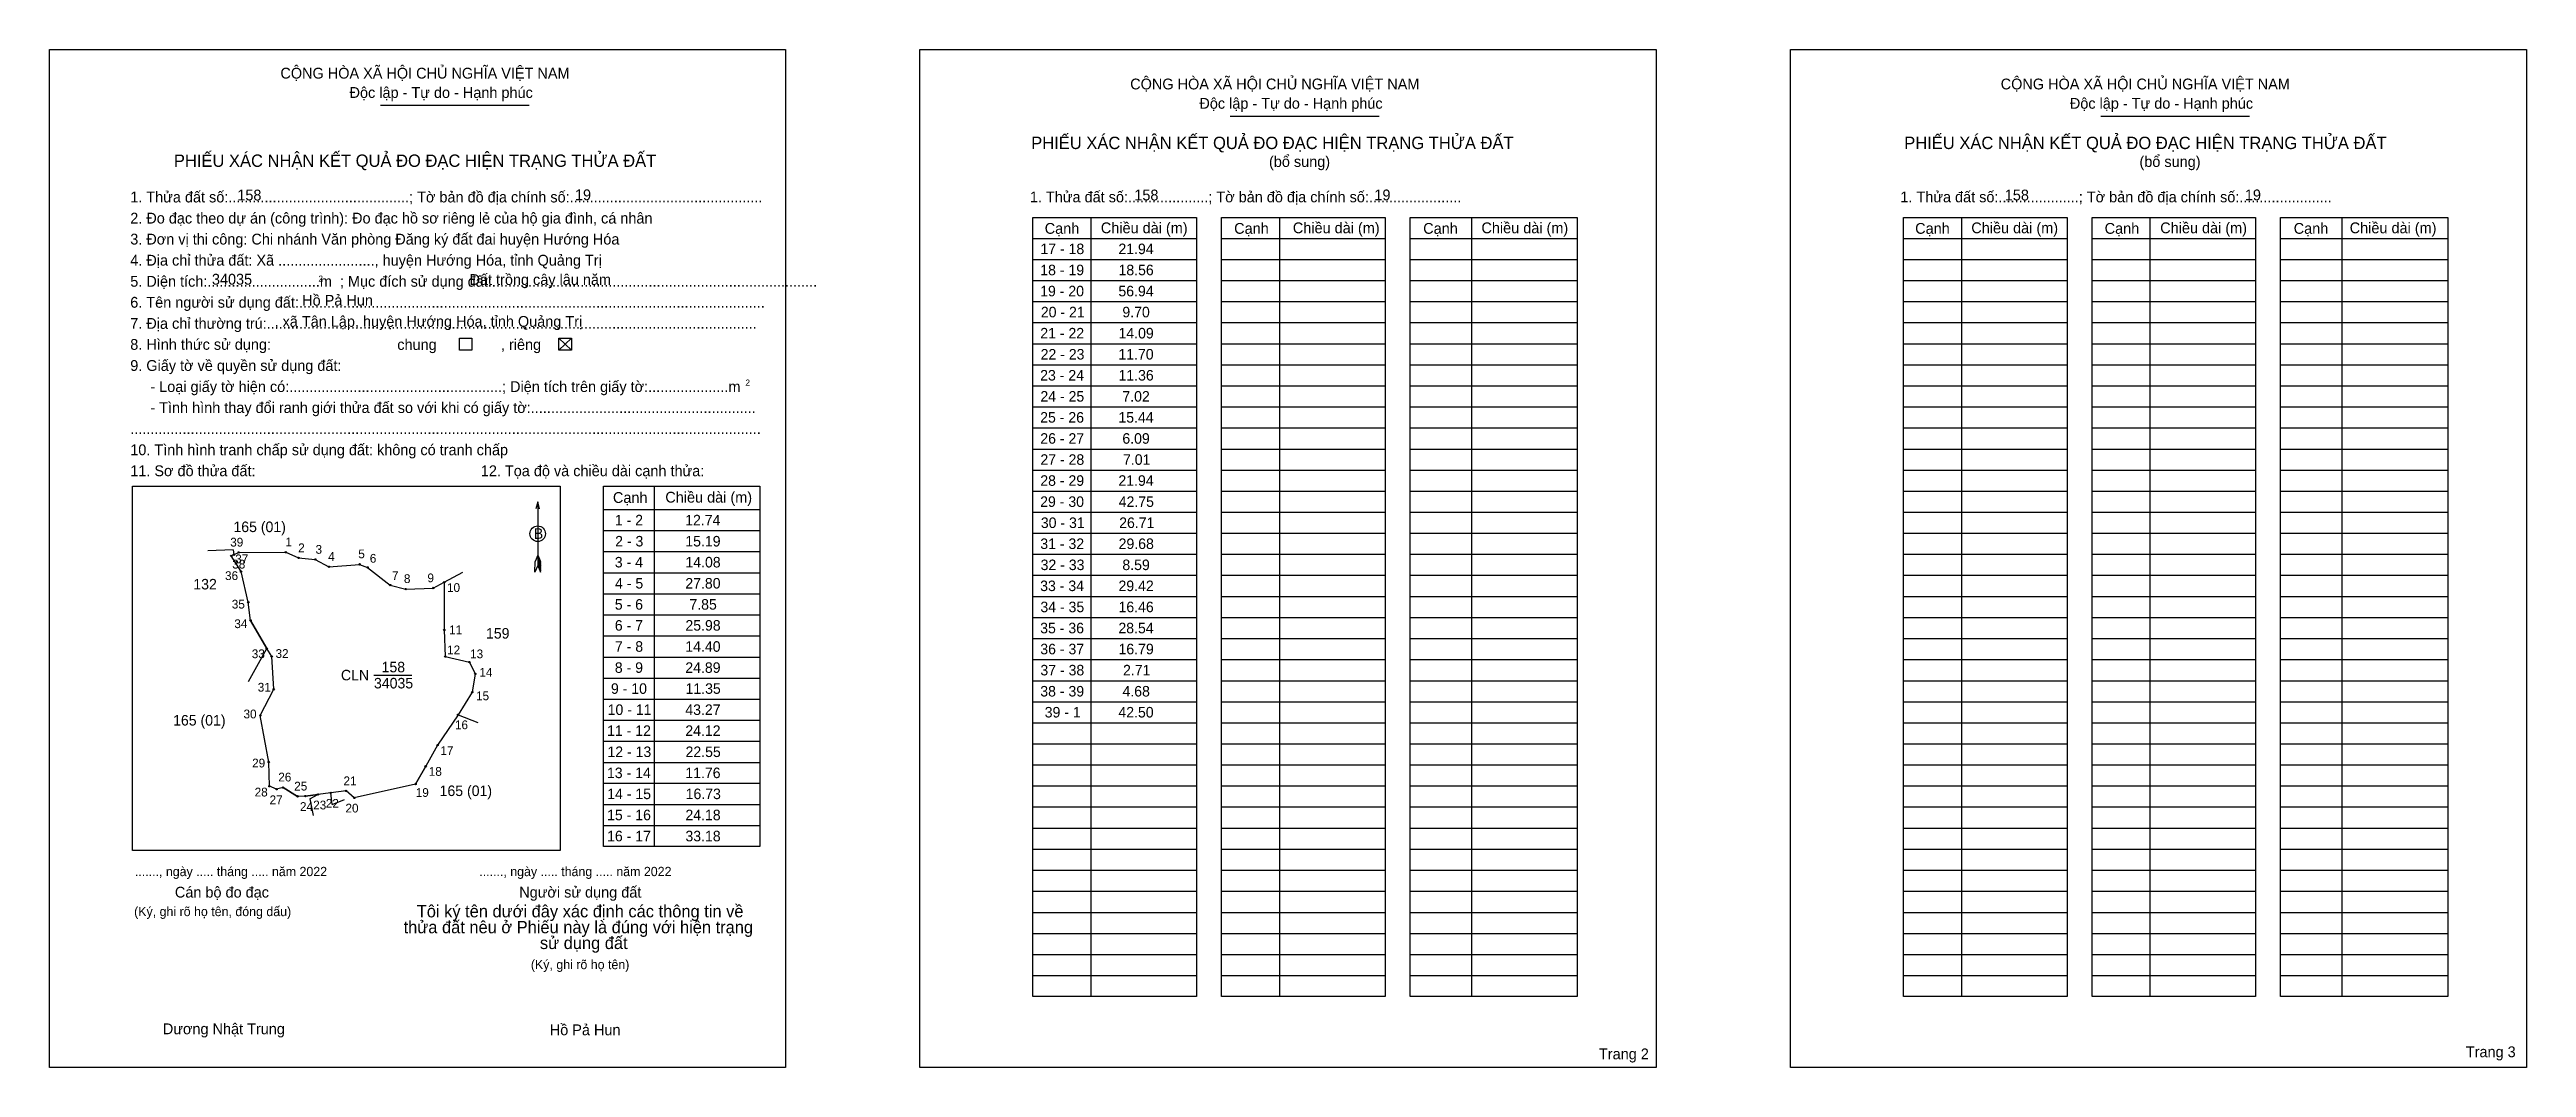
# Model space of a CAD drawing. Extents: x 545170 to 547412, y 1834882 to 1835803.
import ezdxf

# ---------------------------------------------------------------- set-up
doc = ezdxf.new("R2010")
doc.units = 0
for name, color, linetype in [('Level 1', 7, 'Continuous'), ('Level 10', 7, 'Continuous'), ('Level 11', 7, 'Continuous'), ('Level 13', 7, 'Continuous'), ('Level 2', 7, 'Continuous'), ('Level 25', 7, 'Continuous'), ('Level 27', 7, 'Continuous'), ('Level 36', 7, 'Continuous'), ('Level 48', 7, 'Continuous'), ('Level 50', 7, 'Continuous'), ('Level 52', 7, 'Continuous'), ('Level 55', 7, 'Continuous'), ('Level 6', 7, 'Continuous'), ('Level 9', 7, 'Continuous')]:
    doc.layers.add(name, color=color, linetype=linetype)

msp = doc.modelspace()

# ---------------------------------------------------------------- linework, layer by layer
at = {"layer": 'Level 1'}
for p, q in [((545170, 1835803), (545170, 1835803)), ((545957.9, 1835803), (545957.9, 1835803)), ((545469.6, 1835752.6), (545604.3, 1835752.6)), ((546238.8, 1835742.7), (546373.5, 1835742.7)), ((547026.7, 1835742.7), (547161.4, 1835742.7)), ((546112.6, 1835651.1), (546112.6, 1834945.8)), ((546283.3, 1835651.1), (546283.3, 1834945.8)), ((546457.1, 1835651.1), (546457.1, 1834945.8)), ((546900.5, 1835651.1), (546900.5, 1834945.8)), ((547071.2, 1835651.1), (547071.2, 1834945.8)), ((547245, 1835651.1), (547245, 1834945.8)), ((546060.2, 1835632.1), (546208.3, 1835632.1)), ((546230.9, 1835632.1), (546378.9, 1835632.1)), ((546401.5, 1835632.1), (546552.8, 1835632.1)), ((546848.1, 1835632.1), (546996.2, 1835632.1)), ((547018.8, 1835632.1), (547166.8, 1835632.1)), ((547189.4, 1835632.1), (547340.7, 1835632.1)), ((546060.2, 1835613), (546208.3, 1835613)), ((546060.2, 1835593.9), (546208.3, 1835593.9)), ((546230.9, 1835613), (546378.9, 1835613)), ((546230.9, 1835593.9), (546378.9, 1835593.9)), ((546401.5, 1835613), (546552.8, 1835613)), ((546401.5, 1835593.9), (546552.8, 1835593.9)), ((546848.1, 1835613), (546996.2, 1835613)), ((546848.1, 1835593.9), (546996.2, 1835593.9)), ((547018.8, 1835613), (547166.8, 1835613)), ((547018.8, 1835593.9), (547166.8, 1835593.9)), ((547189.4, 1835613), (547340.7, 1835613)), ((547189.4, 1835593.9), (547340.7, 1835593.9)), ((546060.2, 1835574.9), (546208.3, 1835574.9)), ((546230.9, 1835574.9), (546378.9, 1835574.9)), ((546401.5, 1835574.9), (546552.8, 1835574.9)), ((546848.1, 1835574.9), (546996.2, 1835574.9)), ((547018.8, 1835574.9), (547166.8, 1835574.9)), ((547189.4, 1835574.9), (547340.7, 1835574.9)), ((546060.2, 1835555.8), (546208.3, 1835555.8)), ((546230.9, 1835555.8), (546378.9, 1835555.8)), ((546401.5, 1835555.8), (546552.8, 1835555.8)), ((546848.1, 1835555.8), (546996.2, 1835555.8)), ((547018.8, 1835555.8), (547166.8, 1835555.8)), ((547189.4, 1835555.8), (547340.7, 1835555.8)), ((545631, 1835541.7), (545642.4, 1835531)), ((545631, 1835531), (545642.4, 1835541.7)), ((546060.2, 1835536.7), (546208.3, 1835536.7)), ((546230.9, 1835536.7), (546378.9, 1835536.7)), ((546401.5, 1835536.7), (546552.8, 1835536.7)), ((546848.1, 1835536.7), (546996.2, 1835536.7)), ((547018.8, 1835536.7), (547166.8, 1835536.7)), ((547189.4, 1835536.7), (547340.7, 1835536.7)), ((546060.2, 1835517.7), (546208.3, 1835517.7)), ((546230.9, 1835517.7), (546378.9, 1835517.7)), ((546401.5, 1835517.7), (546552.8, 1835517.7)), ((546848.1, 1835517.7), (546996.2, 1835517.7)), ((547018.8, 1835517.7), (547166.8, 1835517.7)), ((547189.4, 1835517.7), (547340.7, 1835517.7)), ((546060.2, 1835498.6), (546208.3, 1835498.6)), ((546230.9, 1835498.6), (546378.9, 1835498.6)), ((546401.5, 1835498.6), (546552.8, 1835498.6)), ((546848.1, 1835498.6), (546996.2, 1835498.6)), ((547018.8, 1835498.6), (547166.8, 1835498.6)), ((547189.4, 1835498.6), (547340.7, 1835498.6)), ((546060.2, 1835479.6), (546208.3, 1835479.6)), ((546060.2, 1835460.5), (546208.3, 1835460.5)), ((546230.9, 1835479.6), (546378.9, 1835479.6)), ((546230.9, 1835460.5), (546378.9, 1835460.5)), ((546401.5, 1835479.6), (546552.8, 1835479.6)), ((546401.5, 1835460.5), (546552.8, 1835460.5)), ((546848.1, 1835479.6), (546996.2, 1835479.6)), ((546848.1, 1835460.5), (546996.2, 1835460.5)), ((547018.8, 1835479.6), (547166.8, 1835479.6)), ((547018.8, 1835460.5), (547166.8, 1835460.5)), ((547189.4, 1835479.6), (547340.7, 1835479.6)), ((547189.4, 1835460.5), (547340.7, 1835460.5)), ((546060.2, 1835441.4), (546208.3, 1835441.4)), ((546230.9, 1835441.4), (546378.9, 1835441.4)), ((546401.5, 1835441.4), (546552.8, 1835441.4)), ((546848.1, 1835441.4), (546996.2, 1835441.4)), ((547018.8, 1835441.4), (547166.8, 1835441.4)), ((547189.4, 1835441.4), (547340.7, 1835441.4)), ((546060.2, 1835422.4), (546208.3, 1835422.4)), ((546230.9, 1835422.4), (546378.9, 1835422.4)), ((546401.5, 1835422.4), (546552.8, 1835422.4)), ((546848.1, 1835422.4), (546996.2, 1835422.4)), ((547018.8, 1835422.4), (547166.8, 1835422.4)), ((547189.4, 1835422.4), (547340.7, 1835422.4)), ((545245.1, 1835407.8), (545245.1, 1835407.8)), ((545611.9, 1835393.5), (545611.9, 1835335.9)), ((545717.2, 1835407.9), (545717.2, 1835081.6)), ((546060.2, 1835403.3), (546208.3, 1835403.3)), ((546230.9, 1835403.3), (546378.9, 1835403.3)), ((546401.5, 1835403.3), (546552.8, 1835403.3)), ((546848.1, 1835403.3), (546996.2, 1835403.3)), ((547018.8, 1835403.3), (547166.8, 1835403.3)), ((547189.4, 1835403.3), (547340.7, 1835403.3)), ((545671.5, 1835386.6), (545812.8, 1835386.6)), ((546060.2, 1835384.2), (546208.3, 1835384.2)), ((546230.9, 1835384.2), (546378.9, 1835384.2)), ((546401.5, 1835384.2), (546552.8, 1835384.2)), ((546848.1, 1835384.2), (546996.2, 1835384.2)), ((547018.8, 1835384.2), (547166.8, 1835384.2)), ((547189.4, 1835384.2), (547340.7, 1835384.2)), ((545671.5, 1835367.5), (545812.8, 1835367.5)), ((545671.5, 1835348.5), (545812.8, 1835348.5)), ((546060.2, 1835365.2), (546208.3, 1835365.2)), ((546230.9, 1835365.2), (546378.9, 1835365.2)), ((546401.5, 1835365.2), (546552.8, 1835365.2)), ((546848.1, 1835365.2), (546996.2, 1835365.2)), ((547018.8, 1835365.2), (547166.8, 1835365.2)), ((547189.4, 1835365.2), (547340.7, 1835365.2)), ((545609.3, 1835330), (545609.5, 1835339.5)), ((545611.9, 1835335.9), (545609.3, 1835330)), ((545611.9, 1835345.4), (545609.5, 1835339.5)), ((545611.9, 1835345.4), (545614.3, 1835339.5)), ((545611.9, 1835344.6), (545614.3, 1835338.7)), ((545611.9, 1835343.7), (545614.3, 1835337.8)), ((545611.9, 1835342.9), (545614.4, 1835337)), ((545611.9, 1835342.1), (545614.4, 1835336.1)), ((545611.9, 1835341.2), (545614.4, 1835335.3)), ((545611.9, 1835340.4), (545614.4, 1835334.4)), ((545611.9, 1835339.6), (545614.4, 1835333.5)), ((545611.9, 1835338.8), (545614.4, 1835332.7)), ((545611.9, 1835337.9), (545614.4, 1835331.8)), ((545611.9, 1835337.1), (545614.4, 1835331)), ((545611.9, 1835335.9), (545614.4, 1835330)), ((545614.4, 1835330), (545614.3, 1835339.5)), ((545671.5, 1835329.4), (545812.8, 1835329.4)), ((546060.2, 1835346.1), (546208.3, 1835346.1)), ((546060.2, 1835327.1), (546208.3, 1835327.1)), ((546230.9, 1835346.1), (546378.9, 1835346.1)), ((546230.9, 1835327.1), (546378.9, 1835327.1)), ((546401.5, 1835346.1), (546552.8, 1835346.1)), ((546401.5, 1835327.1), (546552.8, 1835327.1)), ((546848.1, 1835346.1), (546996.2, 1835346.1)), ((546848.1, 1835327.1), (546996.2, 1835327.1)), ((547018.8, 1835346.1), (547166.8, 1835346.1)), ((547018.8, 1835327.1), (547166.8, 1835327.1)), ((547189.4, 1835346.1), (547340.7, 1835346.1)), ((547189.4, 1835327.1), (547340.7, 1835327.1)), ((545671.5, 1835310.3), (545812.8, 1835310.3)), ((546060.2, 1835308), (546208.3, 1835308)), ((546230.9, 1835308), (546378.9, 1835308)), ((546401.5, 1835308), (546552.8, 1835308)), ((546848.1, 1835308), (546996.2, 1835308)), ((547018.8, 1835308), (547166.8, 1835308)), ((547189.4, 1835308), (547340.7, 1835308)), ((545671.5, 1835291.3), (545812.8, 1835291.3)), ((546060.2, 1835288.9), (546208.3, 1835288.9)), ((546230.9, 1835288.9), (546378.9, 1835288.9)), ((546401.5, 1835288.9), (546552.8, 1835288.9)), ((546848.1, 1835288.9), (546996.2, 1835288.9)), ((547018.8, 1835288.9), (547166.8, 1835288.9)), ((547189.4, 1835288.9), (547340.7, 1835288.9)), ((545671.5, 1835272.2), (545812.8, 1835272.2)), ((546060.2, 1835269.9), (546208.3, 1835269.9)), ((546230.9, 1835269.9), (546378.9, 1835269.9)), ((546401.5, 1835269.9), (546552.8, 1835269.9)), ((546848.1, 1835269.9), (546996.2, 1835269.9)), ((547018.8, 1835269.9), (547166.8, 1835269.9)), ((547189.4, 1835269.9), (547340.7, 1835269.9)), ((545671.5, 1835253.1), (545812.8, 1835253.1)), ((546060.2, 1835250.8), (546208.3, 1835250.8)), ((546230.9, 1835250.8), (546378.9, 1835250.8)), ((546401.5, 1835250.8), (546552.8, 1835250.8)), ((546848.1, 1835250.8), (546996.2, 1835250.8)), ((547018.8, 1835250.8), (547166.8, 1835250.8)), ((547189.4, 1835250.8), (547340.7, 1835250.8)), ((545671.5, 1835234.1), (545812.8, 1835234.1)), ((545671.5, 1835215), (545812.8, 1835215)), ((546060.2, 1835231.7), (546208.3, 1835231.7)), ((546060.2, 1835212.7), (546208.3, 1835212.7)), ((546230.9, 1835231.7), (546378.9, 1835231.7)), ((546230.9, 1835212.7), (546378.9, 1835212.7)), ((546401.5, 1835231.7), (546552.8, 1835231.7)), ((546401.5, 1835212.7), (546552.8, 1835212.7)), ((546848.1, 1835231.7), (546996.2, 1835231.7)), ((546848.1, 1835212.7), (546996.2, 1835212.7)), ((547018.8, 1835231.7), (547166.8, 1835231.7)), ((547018.8, 1835212.7), (547166.8, 1835212.7)), ((547189.4, 1835231.7), (547340.7, 1835231.7)), ((547189.4, 1835212.7), (547340.7, 1835212.7)), ((545671.5, 1835196), (545812.8, 1835196)), ((546060.2, 1835193.6), (546208.3, 1835193.6)), ((546230.9, 1835193.6), (546378.9, 1835193.6)), ((546401.5, 1835193.6), (546552.8, 1835193.6)), ((546848.1, 1835193.6), (546996.2, 1835193.6)), ((547018.8, 1835193.6), (547166.8, 1835193.6)), ((547189.4, 1835193.6), (547340.7, 1835193.6)), ((545671.5, 1835176.9), (545812.8, 1835176.9)), ((546060.2, 1835174.5), (546208.3, 1835174.5)), ((546230.9, 1835174.5), (546378.9, 1835174.5)), ((546401.5, 1835174.5), (546552.8, 1835174.5)), ((546848.1, 1835174.5), (546996.2, 1835174.5)), ((547018.8, 1835174.5), (547166.8, 1835174.5)), ((547189.4, 1835174.5), (547340.7, 1835174.5)), ((545671.5, 1835157.8), (545812.8, 1835157.8)), ((546060.2, 1835155.5), (546208.3, 1835155.5)), ((546230.9, 1835155.5), (546378.9, 1835155.5)), ((546401.5, 1835155.5), (546552.8, 1835155.5)), ((546848.1, 1835155.5), (546996.2, 1835155.5)), ((547018.8, 1835155.5), (547166.8, 1835155.5)), ((547189.4, 1835155.5), (547340.7, 1835155.5)), ((545671.5, 1835138.8), (545812.8, 1835138.8)), ((546060.2, 1835136.4), (546208.3, 1835136.4)), ((546230.9, 1835136.4), (546378.9, 1835136.4)), ((546401.5, 1835136.4), (546552.8, 1835136.4)), ((546848.1, 1835136.4), (546996.2, 1835136.4)), ((547018.8, 1835136.4), (547166.8, 1835136.4)), ((547189.4, 1835136.4), (547340.7, 1835136.4)), ((545671.5, 1835119.7), (545812.8, 1835119.7)), ((545671.5, 1835100.6), (545812.8, 1835100.6)), ((546060.2, 1835117.4), (546208.3, 1835117.4)), ((546230.9, 1835117.4), (546378.9, 1835117.4)), ((546401.5, 1835117.4), (546552.8, 1835117.4)), ((546848.1, 1835117.4), (546996.2, 1835117.4)), ((547018.8, 1835117.4), (547166.8, 1835117.4)), ((547189.4, 1835117.4), (547340.7, 1835117.4)), ((545632.3, 1835077.9), (545632.3, 1835077.9)), ((546060.2, 1835098.3), (546208.3, 1835098.3)), ((546060.2, 1835079.2), (546208.3, 1835079.2)), ((546230.9, 1835098.3), (546378.9, 1835098.3)), ((546230.9, 1835079.2), (546378.9, 1835079.2)), ((546401.5, 1835098.3), (546552.8, 1835098.3)), ((546401.5, 1835079.2), (546552.8, 1835079.2)), ((546848.1, 1835098.3), (546996.2, 1835098.3)), ((546848.1, 1835079.2), (546996.2, 1835079.2)), ((547018.8, 1835098.3), (547166.8, 1835098.3)), ((547018.8, 1835079.2), (547166.8, 1835079.2)), ((547189.4, 1835098.3), (547340.7, 1835098.3)), ((547189.4, 1835079.2), (547340.7, 1835079.2)), ((546060.2, 1835060.2), (546208.3, 1835060.2)), ((546230.9, 1835060.2), (546378.9, 1835060.2)), ((546401.5, 1835060.2), (546552.8, 1835060.2)), ((546848.1, 1835060.2), (546996.2, 1835060.2)), ((547018.8, 1835060.2), (547166.8, 1835060.2)), ((547189.4, 1835060.2), (547340.7, 1835060.2)), ((546060.2, 1835041.1), (546208.3, 1835041.1)), ((546230.9, 1835041.1), (546378.9, 1835041.1)), ((546401.5, 1835041.1), (546552.8, 1835041.1)), ((546848.1, 1835041.1), (546996.2, 1835041.1)), ((547018.8, 1835041.1), (547166.8, 1835041.1)), ((547189.4, 1835041.1), (547340.7, 1835041.1)), ((546060.2, 1835022), (546208.3, 1835022)), ((546230.9, 1835022), (546378.9, 1835022)), ((546401.5, 1835022), (546552.8, 1835022)), ((546848.1, 1835022), (546996.2, 1835022)), ((547018.8, 1835022), (547166.8, 1835022)), ((547189.4, 1835022), (547340.7, 1835022)), ((546060.2, 1835003), (546208.3, 1835003)), ((546230.9, 1835003), (546378.9, 1835003)), ((546401.5, 1835003), (546552.8, 1835003)), ((546848.1, 1835003), (546996.2, 1835003)), ((547018.8, 1835003), (547166.8, 1835003)), ((547189.4, 1835003), (547340.7, 1835003)), ((546060.2, 1834983.9), (546208.3, 1834983.9)), ((546230.9, 1834983.9), (546378.9, 1834983.9)), ((546401.5, 1834983.9), (546552.8, 1834983.9)), ((546848.1, 1834983.9), (546996.2, 1834983.9)), ((547018.8, 1834983.9), (547166.8, 1834983.9)), ((547189.4, 1834983.9), (547340.7, 1834983.9)), ((546060.2, 1834964.9), (546208.3, 1834964.9)), ((546230.9, 1834964.9), (546378.9, 1834964.9)), ((546401.5, 1834964.9), (546552.8, 1834964.9)), ((546848.1, 1834964.9), (546996.2, 1834964.9)), ((547018.8, 1834964.9), (547166.8, 1834964.9)), ((547189.4, 1834964.9), (547340.7, 1834964.9)), ((545836.2, 1834881.6), (545836.2, 1834881.6)), ((546624.1, 1834881.6), (546624.1, 1834881.6))]:
    msp.add_line(p, q, dxfattribs=at)
for points in [[(546060.2, 1835651.1), (546208.3, 1835651.1), (546208.3, 1834945.8), (546060.2, 1834945.8)], [(546230.9, 1835651.1), (546378.9, 1835651.1), (546378.9, 1834945.8), (546230.9, 1834945.8)], [(546401.5, 1835651.1), (546552.8, 1835651.1), (546552.8, 1834945.8), (546401.5, 1834945.8)], [(546848.1, 1835651.1), (546996.2, 1835651.1), (546996.2, 1834945.8), (546848.1, 1834945.8)], [(547018.8, 1835651.1), (547166.8, 1835651.1), (547166.8, 1834945.8), (547018.8, 1834945.8)], [(547189.4, 1835651.1), (547340.7, 1835651.1), (547340.7, 1834945.8), (547189.4, 1834945.8)], [(545245.1, 1835407.8), (545632.3, 1835407.8), (545632.3, 1835077.9), (545245.1, 1835077.9)], [(545671.5, 1835407.9), (545812.8, 1835407.9), (545812.8, 1835081.6), (545671.5, 1835081.6)]]:
    msp.add_lwpolyline(points, close=True, dxfattribs=at)
msp.add_lwpolyline([(545613.5, 1835387.4), (545611.9, 1835393.5), (545610.2, 1835387.4)], dxfattribs=at)
msp.add_circle((545611.9, 1835364.7), 7.04, dxfattribs=at)
at = {"layer": 'Level 10'}
msp.add_lwpolyline([(545375.5, 1835133.4), (545369.1, 1835136.2), (545368.5, 1835158.1), (545360.7, 1835200.2), (545373, 1835223.9), (545371.1, 1835253.5), (545366.7, 1835260.9), (545352, 1835286.3), (545349.9, 1835302.7), (545343.4, 1835330.4), (545334.5, 1835344.7), (545337, 1835345.8), (545341.3, 1835347.8), (545383.8, 1835348), (545395.4, 1835342.8), (545410.5, 1835341.5), (545422.9, 1835334.8), (545450.6, 1835337), (545457.9, 1835334.2), (545478.4, 1835318.2), (545492.4, 1835314.6), (545517.3, 1835315.6), (545527.3, 1835320.8), (545527.3, 1835277.6), (545528.2, 1835253.5), (545550.1, 1835248.5), (545555.3, 1835237.9), (545552.6, 1835221.4), (545539.8, 1835200.9), (545521.3, 1835173.4), (545510.5, 1835154.2), (545501.4, 1835138.1), (545445.8, 1835125.6), (545438.5, 1835131.9), (545424.5, 1835130.1), (545412.9, 1835128.7), (545401.6, 1835127.2), (545394.6, 1835127), (545381.4, 1835135)], close=True, dxfattribs=at)
at = {"layer": 'Level 11'}
for centre in [(545341.3, 1835347.8), (545383.8, 1835348), (545334.5, 1835344.7), (545337, 1835345.8), (545343.4, 1835330.4), (545395.4, 1835342.8), (545410.5, 1835341.5), (545422.9, 1835334.8), (545450.6, 1835337), (545457.9, 1835334.2), (545349.9, 1835302.7), (545478.4, 1835318.2), (545492.4, 1835314.6), (545517.3, 1835315.6), (545527.3, 1835320.8), (545352, 1835286.3), (545366.7, 1835260.9), (545527.3, 1835277.6), (545371.1, 1835253.5), (545528.2, 1835253.5), (545550.1, 1835248.5), (545555.3, 1835237.9), (545373, 1835223.9), (545552.6, 1835221.4), (545360.7, 1835200.2), (545539.8, 1835200.9), (545521.3, 1835173.4), (545368.5, 1835158.1), (545510.5, 1835154.2), (545369.1, 1835136.2), (545375.5, 1835133.4), (545375.5, 1835133.4), (545381.4, 1835135), (545394.6, 1835127), (545401.6, 1835127.2), (545412.9, 1835128.7), (545424.5, 1835130.1), (545438.5, 1835131.9), (545445.8, 1835125.6), (545501.4, 1835138.1)]:
    msp.add_circle(centre, 0.635, dxfattribs=at)
at = {"layer": 'Level 2'}
for points in [[(545170, 1835803), (545836.2, 1835803), (545836.2, 1834881.6), (545170, 1834881.6)], [(545957.9, 1835803), (546624.1, 1835803), (546624.1, 1834881.6), (545957.9, 1834881.6)], [(546745.8, 1835803), (547412, 1835803), (547412, 1834881.6), (546745.8, 1834881.6)]]:
    msp.add_lwpolyline(points, close=True, dxfattribs=at)
at = {"layer": 'Level 25'}
for p, q in [((545341.3, 1835347.8), (545383.8, 1835348)), ((545410.5, 1835341.5), (545422.9, 1835334.8)), ((545422.9, 1835334.8), (545450.6, 1835337)), ((545352, 1835286.3), (545366.7, 1835260.9)), ((545555.3, 1835237.9), (545552.6, 1835221.4)), ((545368.5, 1835158.1), (545360.7, 1835200.2)), ((545501.4, 1835138.1), (545510.5, 1835154.2)), ((545381.4, 1835135), (545394.6, 1835127)), ((545401.6, 1835127.2), (545412.9, 1835128.7))]:
    msp.add_line(p, q, dxfattribs=at)
at = {"layer": 'Level 27'}
for p, q in [((545527.3, 1835320.8), (545544.1, 1835329.9)), ((545539.8, 1835200.9), (545557.6, 1835193.9))]:
    msp.add_line(p, q, dxfattribs=at)
at = {"layer": 'Level 50'}
for points in [[(545541, 1835541.7), (545552.4, 1835541.7), (545552.4, 1835531), (545541, 1835531)], [(545631, 1835541.7), (545642.4, 1835541.7), (545642.4, 1835531), (545631, 1835531)]]:
    msp.add_lwpolyline(points, close=True, dxfattribs=at)
at = {"layer": 'Level 9'}
for p, q in [((545336.3, 1835350), (545313.2, 1835349.2)), ((545336.3, 1835350), (545337, 1835345.8)), ((545527.3, 1835320.8), (545544.1, 1835329.9)), ((545350.2, 1835231.1), (545366.7, 1835260.9)), ((545463.6, 1835236.8), (545498, 1835236.8)), ((545405.5, 1835124.8), (545412.9, 1835128.7)), ((545405.5, 1835124.8), (545408.6, 1835109.7)), ((545425.8, 1835119.6), (545424.5, 1835130.1)), ((545425.8, 1835119.6), (545437.1, 1835124.3))]:
    msp.add_line(p, q, dxfattribs=at)

# ---------------------------------------------------------------- texts
at = {"layer": 'Level 1'}
for s, height, p in [('CỘNG HÒA XÃ HỘI CHỦ NGHĨA VIỆT NAM', 9.785, (545379, 1835776.7)), ('CỘNG HÒA XÃ HỘI CHỦ NGHĨA VIỆT NAM', 9.785, (546148.2, 1835766.9)), ('CỘNG HÒA XÃ HỘI CHỦ NGHĨA VIỆT NAM', 9.785, (546936.1, 1835766.9)), ('Độc lập - Tự do - Hạnh phúc', 9.785, (545441.6, 1835759.2)), ('Độc lập - Tự do - Hạnh phúc', 9.785, (546210.8, 1835749.4)), ('Độc lập - Tự do - Hạnh phúc', 9.785, (546998.7, 1835749.4)), ('PHIẾU XÁC NHẬN KẾT QUẢ ĐO ĐẠC HIỆN TRẠNG THỬA ĐẤT', 11.184, (545282.6, 1835696.8)), ('PHIẾU XÁC NHẬN KẾT QUẢ ĐO ĐẠC HIỆN TRẠNG THỬA ĐẤT', 11.184, (546058.6, 1835712.9)), ('(bổ sung)', 9.79, (546273.8, 1835696.7)), ('PHIẾU XÁC NHẬN KẾT QUẢ ĐO ĐẠC HIỆN TRẠNG THỬA ĐẤT', 11.184, (546848.8, 1835712.9)), ('(bổ sung)', 9.79, (547061.7, 1835696.7)), ('1. Thửa đất số:.............................................; Tờ bản đồ địa chính số:................................................', 9.785, (545243.1, 1835664.6)), ('1. Thửa đất số:....................; Tờ bản đồ địa chính số:.......................', 9.785, (546057.4, 1835664.7)), ('1. Thửa đất số:....................; Tờ bản đồ địa chính số:.......................', 9.785, (546845.3, 1835664.7)), ('2. Đo đạc theo dự án (công trình): Đo đạc hồ sơ riêng lẻ của hộ gia đình, cá nhân', 9.785, (545243.1, 1835645.5)), ('Cạnh', 9.79, (546070.8, 1835636.2)), ('Chiều dài (m)', 9.785, (546121.6, 1835636.7)), ('Cạnh', 9.79, (546242.3, 1835636.2)), ('Chiều dài (m)', 9.785, (546295.4, 1835636.7)), ('Cạnh', 9.79, (546413.4, 1835636.2)), ('Chiều dài (m)', 9.785, (546466.1, 1835636.7)), ('Cạnh', 9.79, (546858.7, 1835636.2)), ('Chiều dài (m)', 9.785, (546909.5, 1835636.7)), ('Cạnh', 9.79, (547030.2, 1835636.2)), ('Chiều dài (m)', 9.785, (547080.5, 1835636.7)), ('Cạnh', 9.79, (547201.3, 1835636.2)), ('Chiều dài (m)', 9.785, (547252, 1835636.7)), ('4. Địa chỉ thửa đất: Xã ........................, huyện Hướng Hóa, tỉnh Quảng Trị', 9.785, (545243.1, 1835607.4)), ('3. Đơn vị thi công: Chi nhánh Văn phòng Đăng ký đất đai huyện Hướng Hóa', 9.785, (545243.1, 1835626.5)), ('5. Diện tích:............................m  ; Mục đích sử dụng đất:.................................................................................', 9.785, (545243.1, 1835588.3)), ('2', 5.59, (545413.4, 1835592.8)), ('6. Tên người sử dụng đất:....................................................................................................................', 9.785, (545243.1, 1835569.3)), ('7. Địa chỉ thường trú:..........................................................................................................................', 9.785, (545243.1, 1835550.2)), ('chung                , riêng', 9.785, (545484.8, 1835531.1)), ('9. Giấy tờ về quyền sử dụng đất:', 9.785, (545243.1, 1835512.1)), ('     - Loại giấy tờ hiện có:.....................................................; Diện tích trên giấy tờ:....................m', 9.785, (545243.1, 1835493)), ('2', 5.59, (545799.9, 1835498.7)), ('     - Tình hình thay đổi ranh giới thửa đất so với khi có giấy tờ:........................................................', 9.785, (545243.1, 1835474)), ('10. Tình hình tranh chấp sử dụng đất: không có tranh chấp', 9.785, (545243.1, 1835435.8)), ('.............................................................................................................................................................', 9.785, (545243.1, 1835454.9)), ('11. Sơ đồ thửa đất:', 9.785, (545243.1, 1835416.8)), ('12. Tọa độ và chiều dài cạnh thửa:', 9.785, (545560.4, 1835416.8)), ('Cạnh', 9.79, (545680, 1835392.6)), ('Chiều dài (m)', 9.785, (545727.4, 1835392.9)), ('B', 9.53, (545608.4, 1835360.1)), ('......., ngày ..... tháng ..... năm 2022', 8.388, (545247.3, 1835054.8)), ('......., ngày ..... tháng ..... năm 2022', 8.388, (545559, 1835054.8)), ('Cán bộ đo đạc', 9.785, (545283.5, 1835035.4)), ('Người sử dụng đất', 9.785, (545595.2, 1835035.4)), ('(Ký, ghi rõ họ tên, đóng dấu)', 8.388, (545246.6, 1835018.6)), ('thửa đất nêu ở Phiếu này là đúng với hiện trạng', 11.119, (545490.5, 1835003.1)), ('Tôi ký tên dưới đây xác định các thông tin về', 11.119, (545502.4, 1835017.5)), ('sử dụng đất', 11.119, (545613.9, 1834988.8)), ('(Ký, ghi rõ họ tên)', 8.388, (545605.7, 1834970.6)), ('Dương Nhật Trung', 9.785, (545272.6, 1834911.7)), ('Trang 2', 9.79, (546572.5, 1834889)), ('Trang 3', 9.79, (547357.1, 1834890.9))]:
    msp.add_text(s, height=height, dxfattribs=at).set_placement(p)
at = {"layer": 'Level 13'}
for s, p in [('CLN', (545433.8, 1835232)), ('158', (545470.6, 1835239.3)), ('34035', (545463.7, 1835224.7))]:
    msp.add_text(s, height=9.53, dxfattribs=at).set_placement(p)
at = {"layer": 'Level 36'}
for s, p in [('165 (01)', (545336.5, 1835366.2)), ('132', (545300.2, 1835314.3)), ('159', (545565.1, 1835269.8)), ('165 (01)', (545281.9, 1835191.1)), ('165 (01)', (545523.1, 1835127.3))]:
    msp.add_text(s, height=9.53, dxfattribs=at).set_placement(p)
at = {"layer": 'Level 48'}
msp.add_text('8. Hình thức sử dụng:', height=9.785, dxfattribs=at).set_placement((545243.1, 1835531.2))
at = {"layer": 'Level 52'}
for s, p in [('17 - 18', (546066.9, 1835617.8)), ('21.94', (546137.5, 1835617.8)), ('18 - 19', (546066.8, 1835598.7)), ('18.56', (546137.6, 1835598.7)), ('19 - 20', (546066.7, 1835579.6)), ('56.94', (546137.5, 1835579.6)), ('21 - 22', (546066.8, 1835541.5)), ('20 - 21', (546067.3, 1835560.6)), ('14.09', (546137.6, 1835541.5)), ('9.70', (546141.1, 1835560.6)), ('22 - 23', (546067.1, 1835522.4)), ('11.70', (546137.5, 1835522.4)), ('23 - 24', (546066.7, 1835503.4)), ('11.36', (546137.6, 1835503.4)), ('24 - 25', (546066.9, 1835484.3)), ('7.02', (546141.1, 1835484.3)), ('25 - 26', (546066.7, 1835465.3)), ('15.44', (546137.5, 1835465.3)), ('26 - 27', (546066.8, 1835446.2)), ('27 - 28', (546066.9, 1835427.1)), ('6.09', (546141.1, 1835446.2)), ('7.01', (546141.7, 1835427.1)), ('28 - 29', (546066.8, 1835408.1)), ('21.94', (546137.5, 1835408.1)), ('29 - 30', (546066.7, 1835389)), ('42.75', (546137.8, 1835389)), ('1 - 2', (545681.7, 1835372.3)), ('12.74', (545745.4, 1835372.3)), ('30 - 31', (546067.3, 1835369.9)), ('26.71', (546138.2, 1835369.9)), ('2 - 3', (545682, 1835353.2)), ('15.19', (545745.5, 1835353.2)), ('31 - 32', (546066.8, 1835350.9)), ('29.68', (546137.7, 1835350.9)), ('3 - 4', (545681.7, 1835334.2)), ('4 - 5', (545681.9, 1835315.1)), ('27.80', (545745.5, 1835315.1)), ('14.08', (545745.6, 1835334.2)), ('32 - 33', (546067.1, 1835331.8)), ('8.59', (546141.1, 1835331.8)), ('5 - 6', (545681.7, 1835296)), ('7.85', (545749.2, 1835296)), ('33 - 34', (546066.7, 1835312.8)), ('34 - 35', (546066.9, 1835293.7)), ('29.42', (546137.6, 1835312.8)), ('16.46', (546137.6, 1835293.7)), ('6 - 7', (545681.7, 1835277)), ('25.98', (545745.6, 1835277)), ('35 - 36', (546066.7, 1835274.6)), ('28.54', (546137.5, 1835274.6)), ('7 - 8', (545681.8, 1835257.9)), ('14.40', (545745.5, 1835257.9)), ('36 - 37', (546066.8, 1835255.6)), ('16.79', (546137.6, 1835255.6)), ('8 - 9', (545681.7, 1835238.8)), ('24.89', (545745.5, 1835238.8)), ('37 - 38', (546066.9, 1835236.5)), ('2.71', (546141.7, 1835236.5)), ('9 - 10', (545678.2, 1835219.8)), ('11.35', (545745.7, 1835219.8)), ('38 - 39', (546066.8, 1835217.4)), ('4.68', (546141.2, 1835217.4)), ('11 - 12', (545674.7, 1835181.7)), ('10 - 11', (545675.2, 1835200.7)), ('43.27', (545745.5, 1835200.7)), ('24.12', (545745.5, 1835181.7)), ('39 - 1', (546070.8, 1835198.4)), ('42.50', (546137.5, 1835198.4)), ('12 - 13', (545675, 1835162.6)), ('22.55', (545745.7, 1835162.6)), ('13 - 14', (545674.6, 1835143.5)), ('11.76', (545745.5, 1835143.5)), ('14 - 15', (545674.8, 1835124.5)), ('16.73', (545745.8, 1835124.5)), ('15 - 16', (545674.7, 1835105.4)), ('24.18', (545745.6, 1835105.4)), ('16 - 17', (545674.7, 1835086.3)), ('33.18', (545745.6, 1835086.3))]:
    msp.add_text(s, height=9.53, dxfattribs=at).set_placement(p)
at = {"layer": 'Level 55'}
for s, p in [('39', (545341, 1835347.8)), ('1', (545383.7, 1835348)), ('37', (545334.3, 1835344.7)), ('38', (545336.8, 1835345.8)), ('36', (545343.1, 1835330.4)), ('2', (545395.3, 1835342.8)), ('3', (545410.4, 1835341.5)), ('4', (545422.8, 1835334.8)), ('5', (545450.5, 1835337)), ('6', (545457.8, 1835334.2)), ('35', (545349.7, 1835302.7)), ('7', (545478.3, 1835318.2)), ('8', (545492.3, 1835314.6)), ('9', (545517.2, 1835315.6)), ('10', (545527.1, 1835320.8)), ('34', (545351.7, 1835286.3)), ('33', (545366.5, 1835260.9)), ('11', (545527.1, 1835277.6)), ('32', (545370.8, 1835253.5)), ('12', (545527.9, 1835253.5)), ('13', (545549.9, 1835248.5)), ('14', (545555.1, 1835237.9)), ('31', (545372.8, 1835223.9)), ('15', (545552.4, 1835221.4)), ('30', (545360.4, 1835200.2)), ('16', (545539.6, 1835200.9)), ('17', (545521.1, 1835173.4)), ('29', (545368.3, 1835158.1)), ('18', (545510.3, 1835154.2)), ('28', (545368.9, 1835136.2)), ('27', (545375.3, 1835133.4)), ('26', (545381.2, 1835135)), ('25', (545394.4, 1835127)), ('24', (545401.4, 1835127.2)), ('23', (545412.7, 1835128.7)), ('22', (545424.3, 1835130.1)), ('21', (545438.3, 1835131.9)), ('20', (545445.6, 1835125.6)), ('19', (545501.2, 1835138.1))]:
    msp.add_text(s, height=0.318, dxfattribs=at).set_placement(p)
at = {"layer": 'Level 6'}
for s, height, p in [('158', 9.79, (545340, 1835666.4)), ('19', 9.79, (545645.6, 1835666.6)), ('158', 9.79, (546151.9, 1835666.4)), ('19', 9.79, (546369.2, 1835666.5)), ('158', 9.79, (546939.8, 1835666.4)), ('19', 9.79, (547157.1, 1835666.5)), ('34035', 9.79, (545317, 1835590.2)), ('Đất trồng cây lâu năm', 9.786, (545550.2, 1835589.9)), ('Hồ Pả Hun', 9.79, (545398.7, 1835571.1)), (', xã Tân Lập, huyện Hướng Hóa, tỉnh Quảng Trị', 9.786, (545373.7, 1835552)), ('Hồ Pả Hun', 9.79, (545622.8, 1834910.8))]:
    msp.add_text(s, height=height, dxfattribs=at).set_placement(p)
at = {"layer": 'Level 9'}
for s, p in [('39', (545333.6, 1835353.1)), ('1', (545383.5, 1835353.3)), ('2', (545395.1, 1835348)), ('3', (545410.8, 1835346.6)), ('4', (545422.2, 1835340.1)), ('5', (545449.5, 1835342.5)), ('36', (545328.9, 1835322.8)), ('38', (545335.4, 1835333.2)), ('37', (545338.1, 1835338)), ('6', (545459.9, 1835338.5)), ('7', (545480, 1835322.8)), ('8', (545490.8, 1835320.1)), ('9', (545512.1, 1835320.8)), ('35', (545335, 1835297)), ('10', (545529.8, 1835312)), ('34', (545337.3, 1835279.3)), ('11', (545531.7, 1835273.8)), ('33', (545353.1, 1835252.1)), ('32', (545374.6, 1835252.3)), ('12', (545529.9, 1835255.6)), ('13', (545550.7, 1835252)), ('14', (545559.1, 1835235.3)), ('31', (545358.5, 1835221.8)), ('15', (545556.1, 1835214)), ('30', (545345.6, 1835197.6)), ('16', (545537, 1835187.8)), ('17', (545523.8, 1835164.4)), ('29', (545353.4, 1835153.2)), ('26', (545377.1, 1835140.5)), ('21', (545436.1, 1835137.1)), ('18', (545513.3, 1835145.6)), ('28', (545355.7, 1835126.9)), ('27', (545369.2, 1835119.9)), ('25', (545391.5, 1835132.3)), ('23', (545408.7, 1835115.2)), ('22', (545420.1, 1835116.7)), ('19', (545501.5, 1835126.5)), ('24', (545396.7, 1835113.8)), ('20', (545437.9, 1835112.4))]:
    msp.add_text(s, height=7.94, dxfattribs=at).set_placement(p)

doc.saveas('drawing.dxf')
